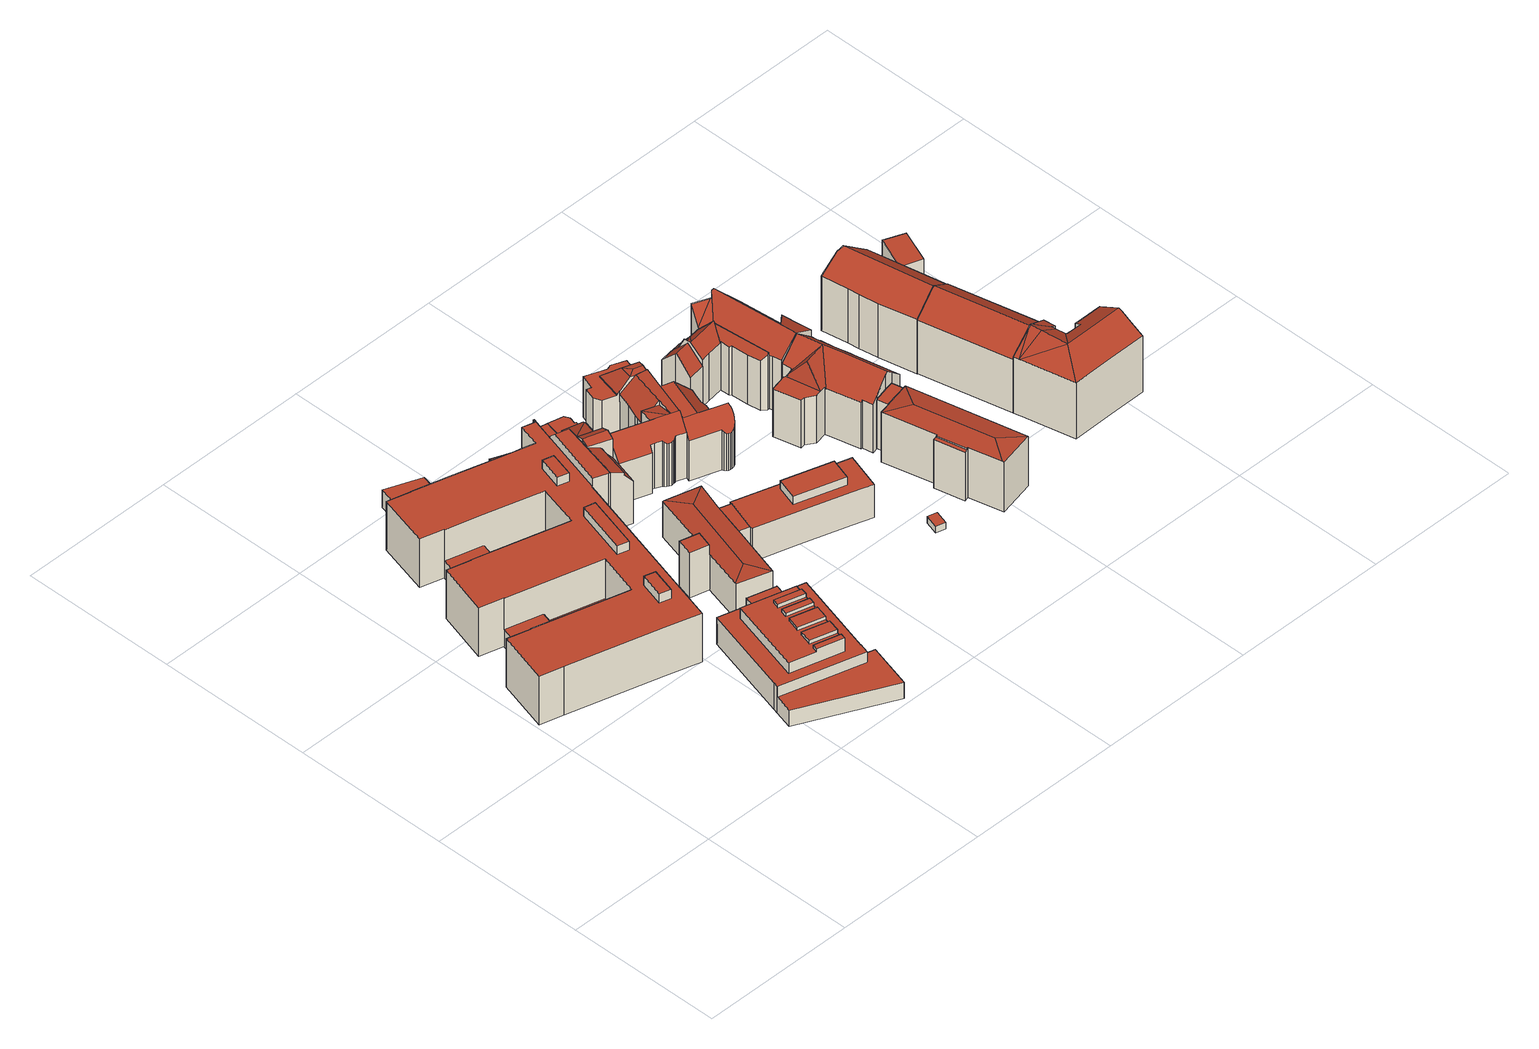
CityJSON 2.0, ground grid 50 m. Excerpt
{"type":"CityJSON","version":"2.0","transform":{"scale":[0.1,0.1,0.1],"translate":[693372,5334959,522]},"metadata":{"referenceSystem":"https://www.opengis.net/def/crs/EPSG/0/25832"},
"CityObjects":{
"building1":{"type":"Building","attributes":{"Gemeindeschluessel":"09162000","HoeheDach":"543.374","HoeheGrund":"523.240","Methode":"2000","NiedrigsteTraufeDesGebaeudes":"526.300","Geometrietyp2DReferenz":"3000","function":"31001_3051","roofType":"1000","measuredHeight":20.13},"geometry":[{"type":"MultiSurface","lod":"2","boundaries":[[[0,1,2,3,4,5,6]],[[7,8,9,10]],[[11,12,13,14,10,9,15,16,17,18,19]],[[20,21,22,23]],[[24,25,26,27,28,29,30,31,32,33,34,35]],[[36,37,38,39]],[[40,41,42,43]],[[44,45,46,43,42,47,48,49,50,51]],[[52,53,54,55]],[[56,57,58,59]],[[32,60,61,62,63,33]],[[64,19,18,17,65,66]],[[67,68,69,70]],[[70,69,71,72]],[[33,63,62,73,74,34]],[[75,76,77,78]],[[79,80,68,67]],[[3,2,8,7]],[[11,19,64,81]],[[54,35,34,74,73,82,83,84,55]],[[85,86,87,88]],[[89,90,91,92]],[[93,94,95,96]],[[97,81,64,66,98,41,40]],[[99,100,101,102]],[[1,0,103,104]],[[78,77,57,56]],[[51,50,105,106]],[[31,107,108,61,60,32]],[[96,95,100,99]],[[109,110,111,112]],[[89,92,109,112]],[[28,27,113,114]],[[66,65,115,103,116,98]],[[117,118,119,120,121,114,113]],[[122,90,89,112,111,123,124]],[[125,126,127,128]],[[88,87,126,125]],[[76,58,57,77]],[[62,61,108,129,130,131,132,133,134,135,82,73]],[[118,117,6,5]],[[30,136,129,108,107,31]],[[137,138,139,140]],[[141,142,143,144]],[[132,131,121,120]],[[50,49,48,47,42,41,98,116,103,0,6,117,113,27,26,25,24,35,54,53,38,37,145,146,147,148,149,150,71,69,68,80,151,152,91,90,122,124,22,21,105],[85,88,125,128],[56,59,75,78],[102,93,96,99]],[[39,38,53,52]],[[22,124,123,153,151,80,79,154,155,23]],[[110,109,92,91,152,151,153]],[[111,110,153,123]],[[29,28,114,121,131,130,129,136,30]],[[15,9,8,2,1,104]],[[138,143,142,147,146,145,139]],[[141,148,147,142]],[[104,103,115,16,15]],[[106,105,21,20]],[[128,127,86,85]],[[17,16,115,65]],[[102,101,94,93]],[[95,94,101,100]],[[10,14,13,12,11,81,97,40,43,46,45,44,51,106,20,23,155,154,79,67,70,72,156,157,36,39,52,55,84,83,82,135,134,133,132,120,119,118,5,4,3,7]],[[71,150,140,139,145,37,36,157,156,72]],[[59,58,76,75]],[[126,87,86,127]],[[149,148,141,144,137,140,150]],[[143,138,137,144]]],"semantics":{"surfaces":[{"type":"WallSurface"},{"type":"RoofSurface"},{"type":"GroundSurface"}],"values":[0,0,0,0,0,0,0,0,0,0,0,1,0,0,1,0,0,0,0,0,0,0,0,0,0,0,0,0,1,0,0,1,0,0,0,0,0,0,1,0,0,0,1,1,0,1,0,0,0,1,1,1,0,0,0,0,0,1,0,1,2,0,0,1,0,0]}}]},
"building2":{"type":"Building","attributes":{"Gemeindeschluessel":"09162000","HoeheDach":"537.850","HoeheGrund":"523.656","Methode":"2000","NiedrigsteTraufeDesGebaeudes":"529.370","Geometrietyp2DReferenz":"3000","function":"31001_3000","roofType":"1000","measuredHeight":14.19,"storeysAboveGround":3},"geometry":[{"type":"MultiSurface","lod":"2","boundaries":[[[158,159,160,161,162,163,164,165,166,167,168,169,170,171,172,173,174,175,176,177,178,179]],[[180,181,182,183]],[[184,185,186,187,188,189]],[[164,163,190,191]],[[192,160,159,193,194,195,196,197]],[[198,199,178,177]],[[200,201,202,203,186,185]],[[204,205,174,173]],[[206,207,170,169]],[[208,209,210,211,212,213]],[[214,215,216,217,218,219]],[[187,220,221,188]],[[168,167,181,180]],[[214,219,210,209]],[[179,178,199,222]],[[196,195,218,217]],[[194,211,210,219,218,195]],[[163,162,223,190]],[[200,185,184,224]],[[225,226,189,188,221,227]],[[176,175,228,229]],[[192,230,231,198,177,176,229,204,173,172,232,206,169,168,180,183,165,164,191,233,161,160]],[[191,190,223,233]],[[212,211,194,193]],[[208,213,202,201]],[[172,171,234,232]],[[229,228,205,204]],[[225,227,235,236]],[[237,230,192,197]],[[158,237,197,196,217,216,235,227,221,220,203,202,213,212,193,159]],[[236,235,216,215]],[[237,158,179,222,231,230]],[[224,184,189,226]],[[231,222,199,198]],[[183,182,166,165]],[[167,166,182,181]],[[186,203,220,187]],[[200,224,226,225,236,215,214,209,208,201]],[[233,223,162,161]],[[175,174,205,228]],[[171,170,207,234]],[[232,234,207,206]]],"semantics":{"surfaces":[{"type":"WallSurface"},{"type":"RoofSurface"},{"type":"GroundSurface"}],"values":[0,0,1,0,0,0,0,0,0,0,0,0,0,0,1,0,1,1,0,0,0,1,0,0,0,0,0,0,0,1,0,0,0,0,0,1,0,2,0,1,1,0]}}]},
"building3":{"type":"Building","attributes":{"Gemeindeschluessel":"09162000","HoeheDach":"539.522","HoeheGrund":"523.621","Methode":"2000","NiedrigsteTraufeDesGebaeudes":"536.124","Geometrietyp2DReferenz":"3000","function":"31001_3051","roofType":"3200","measuredHeight":15.9,"storeysAboveGround":3},"geometry":[{"type":"MultiSurface","lod":"2","boundaries":[[[238,239,240,241]],[[242,243,244,245,246,247]],[[248,249,247,246,250,251]],[[252,253,254,255,256,257]],[[258,243,242]],[[238,241,259,257,256,255,260,261,262,251,250,246,245,244]],[[248,263,264,265]],[[244,243,239,238]],[[261,266,267,262]],[[259,268,252,257]],[[268,240,239,243,258,269]],[[269,258,242,247,249,248,265,254,253]],[[268,269,253,252]],[[260,255,254,265,264,266,261]],[[263,248,251,262,267]],[[241,240,268,259]],[[264,263,267,266]]],"semantics":{"surfaces":[{"type":"WallSurface"},{"type":"RoofSurface"},{"type":"GroundSurface"}],"values":[0,0,0,0,1,2,0,0,0,0,1,1,1,0,0,0,1]}}]},
"building4":{"type":"Building","attributes":{"Gemeindeschluessel":"09162000","HoeheDach":"535.650","HoeheGrund":"523.940","Methode":"2000","NiedrigsteTraufeDesGebaeudes":"535.650","Geometrietyp2DReferenz":"3000","function":"31001_3051","roofType":"1000","measuredHeight":11.71},"geometry":[{"type":"MultiSurface","lod":"2","boundaries":[[[270,271,272,273,274,275]],[[275,276,277,270]],[[278,279,280,273,272,271]],[[281,276,275,274,273,280]],[[277,276,281,280,279,278]],[[270,277,278,271]]],"semantics":{"surfaces":[{"type":"GroundSurface"},{"type":"WallSurface"},{"type":"RoofSurface"}],"values":[0,1,1,1,2,1]}}]},
"building5":{"type":"Building","attributes":{"Gemeindeschluessel":"09162000","HoeheDach":"538.538","HoeheGrund":"523.960","Methode":"2000","NiedrigsteTraufeDesGebaeudes":"535.700","Geometrietyp2DReferenz":"3000","function":"31001_3051","roofType":"1000","measuredHeight":14.58,"storeysAboveGround":5},"geometry":[{"type":"MultiSurface","lod":"2","boundaries":[[[282,283,284,285,286,287,288,289]],[[290,291,292,293]],[[294,295,296,297,298,299,288,287,286,285]],[[285,284,300,294]],[[301,302,291,290]],[[299,303,289,288]],[[292,291,302,304]],[[305,304,302,301]],[[306,307,300,284,283,282,289,303,308,309],[301,290,293,305]],[[298,308,303,299]],[[297,309,308,298]],[[293,292,304,305]],[[296,295,294,300,307,306,309,297]]],"semantics":{"surfaces":[{"type":"WallSurface"},{"type":"GroundSurface"},{"type":"RoofSurface"}],"values":[0,0,1,0,0,0,2,0,2,0,0,0,0]}}]},
"building6":{"type":"Building","attributes":{"Gemeindeschluessel":"09162000","HoeheDach":"544.650","HoeheGrund":"522.761","Methode":"2000","NiedrigsteTraufeDesGebaeudes":"525.370","Geometrietyp2DReferenz":"3000","function":"31001_1000","roofType":"3100","measuredHeight":21.89,"storeysAboveGround":4},"geometry":[{"type":"MultiSurface","lod":"2","boundaries":[[[310,311,312,313]],[[314,310,315,316,317,318,319,320,321]],[[322,323,324,325]],[[326,327,324,323,328,8,9,329]],[[325,324,327,330]],[[331,332,333,334]],[[335,336,337,338]],[[339,340,341,342]],[[314,321,343,344,345,346,347,348,312]],[[343,349,350,344]],[[351,352,353,354,355,356,357]],[[358,359,360,333,332,361,362,363,364,365,366,367,368,357,369,370,371,372]],[[373,374,375,376]],[[377,378,379,380,381,331,334,382,383,384,385,386,387,388,389,390,391,392,393,394,322,325,330,395,396,397,398,399,339,342,373,376,400,401,402,403,404,405,406,407,335,338,408,409,410,411,412,413,414,415,416,417,418,419,420,421]],[[403,346,345,404]],[[348,313,312]],[[393,8,328,394]],[[310,314,311]],[[368,367,422,423,424]],[[407,425,336,335]],[[368,424,426,427,351,357]],[[428,369,357,356]],[[398,429,430,399]],[[391,431,432,433,434,329,9,392]],[[435,436,437,438,439,440,433]],[[385,372,371,386]],[[425,441,442,443,444,445,337,336]],[[446,447,448,449]],[[366,316,315,450,367]],[[435,426,424,436]],[[451,354,353,452]],[[453,454,455,350,349,456]],[[457,438,437]],[[458,459,460,453]],[[381,361,332,331]],[[392,9,8,393]],[[397,461,429,398]],[[462,428,356,355,463]],[[427,426,435,432,431]],[[394,328,323,322]],[[420,318,317,421]],[[382,360,359,383]],[[422,450,315,310,313]],[[311,314,312]],[[440,464,434,433]],[[453,460,465,454]],[[419,319,318,420]],[[402,447,347,346,403]],[[387,370,369,428,388]],[[466,467,468,469,470,471,472,465,460,459,473,474,475]],[[422,313,348,347,447,446,476,423]],[[415,475,474,416]],[[441,471,470,442]],[[435,433,432]],[[399,430,340,339]],[[384,358,372,385]],[[436,424,437]],[[466,414,413,467]],[[418,417,473,459,458,477,478,479,320,319,419]],[[449,480,476,446]],[[376,375,481,400]],[[396,395,439,438,457,482]],[[395,330,327,326,464,440,439]],[[479,343,321,320]],[[458,453,456,477]],[[377,421,317,316,366,365]],[[342,341,374,373]],[[355,354,451,463]],[[416,474,473,417]],[[378,364,363,379]],[[390,389,462,463,451,452]],[[379,363,362,380]],[[391,390,452,353,352,431]],[[412,468,467,413]],[[377,365,364,378]],[[329,434,464,326]],[[414,466,475,415]],[[411,410,443,442,470,469]],[[406,405,455,454,465,472]],[[351,427,431,352]],[[380,362,361,381]],[[411,469,468,412]],[[479,478,483,349,343]],[[423,476,480,481,375,374,341,340,430,429,461,482,457,437,424]],[[358,384,383,359]],[[396,482,461,397]],[[407,406,472,471,441,425]],[[477,456,483,478]],[[344,350,455,405,404,345]],[[401,448,447,402]],[[409,444,443,410]],[[386,371,370,387]],[[338,337,445,408]],[[388,428,462,389]],[[408,445,444,409]],[[483,456,349]],[[401,400,481,480,449,448]],[[422,367,450]],[[334,333,360,382]]],"semantics":{"surfaces":[{"type":"RoofSurface"},{"type":"WallSurface"},{"type":"GroundSurface"}],"values":[0,0,1,0,1,1,1,1,0,1,1,0,1,2,1,1,1,1,0,1,1,1,1,1,0,1,0,0,1,1,0,0,1,1,1,1,1,0,0,1,1,1,0,1,0,1,1,1,1,0,1,1,1,1,1,1,1,1,1,1,1,1,1,1,0,1,1,1,1,1,1,1,1,1,1,1,1,1,1,0,1,1,0,0,1,1,1,0,1,1,1,1,1,1,1,0,1,1,1]}}]},
"building7":{"type":"Building","attributes":{"Gemeindeschluessel":"09162000","HoeheDach":"542.070","HoeheGrund":"522.834","Methode":"2000","NiedrigsteTraufeDesGebaeudes":"535.736","Geometrietyp2DReferenz":"3000","function":"31001_1000","roofType":"3100","measuredHeight":19.24,"storeysAboveGround":4},"geometry":[{"type":"MultiSurface","lod":"2","boundaries":[[[484,485,486,487,488,489,490,491,492,493,494,495,496,497,498,499,500,501,502,503,504]],[[505,492,491,506]],[[507,508,509,510]],[[489,511,512,490]],[[419,513,514,515]],[[516,496,495,517]],[[518,519,520,521]],[[421,522,523,420]],[[511,489,488,378]],[[524,521,520,525,526]],[[527,504,503,528]],[[420,523,513,419]],[[524,526,529,530,531,509,508,532,533,485]],[[534,532,508,507]],[[535,502,501,536]],[[537,499,498,538]],[[506,491,490,512]],[[517,495,494,539]],[[378,488,487,377]],[[533,514,513,523,522,486,485]],[[527,528,535,536,540,537,538,541,516,517,539,542,505,506,512,511,378,377,421,420,419,515,534,507,510,543,544,545,525,520,519]],[[540,500,499,537]],[[545,529,526,525]],[[539,494,493,542]],[[484,518,521,524,485]],[[510,509,531,543]],[[543,531,530,544]],[[421,377,487,486,522]],[[536,501,500,540]],[[528,503,502,535]],[[541,497,496,516]],[[544,530,529,545]],[[538,498,497,541]],[[542,493,492,505]],[[534,515,514,533,532]],[[527,519,518,484,504]]],"semantics":{"surfaces":[{"type":"RoofSurface"},{"type":"WallSurface"},{"type":"GroundSurface"}],"values":[0,1,1,1,1,1,1,1,1,1,1,1,0,1,1,1,1,1,1,0,2,1,1,1,0,1,1,1,1,1,1,1,1,1,1,1]}}]},
"building8":{"type":"Building","attributes":{"Gemeindeschluessel":"09162000","HoeheDach":"526.377","HoeheGrund":"523.977","Methode":"1000","NiedrigsteTraufeDesGebaeudes":"526.377","Geometrietyp2DReferenz":"3000","function":"31001_2000","roofType":"1000","measuredHeight":2.4,"storeysAboveGround":1},"geometry":[{"type":"MultiSurface","lod":"2","boundaries":[[[546,547,548,549]],[[550,551,552,553]],[[553,549,548,550]],[[552,546,549,553]],[[550,548,547,551]],[[551,547,546,552]]],"semantics":{"surfaces":[{"type":"RoofSurface"},{"type":"GroundSurface"},{"type":"WallSurface"}],"values":[0,1,2,2,2,2]}}]},
"building9":{"type":"Building","attributes":{"Gemeindeschluessel":"09162000","HoeheDach":"542.310","HoeheGrund":"523.650","Methode":"2000","NiedrigsteTraufeDesGebaeudes":"540.660","Geometrietyp2DReferenz":"3000","function":"31001_3051","roofType":"3200","measuredHeight":18.66,"storeysAboveGround":4},"geometry":[{"type":"MultiSurface","lod":"2","boundaries":[[[554,555,556,557]],[[558,559,560,561]],[[556,555,562,563]],[[564,558,561,565]],[[566,564,565,567,568,569,570,571,572,573,574,554,557]],[[567,565,561,560,575,576]],[[559,577,575,560]],[[564,566,578,577,559,558]],[[573,579,580,574]],[[572,581,579,573]],[[571,582,581,572]],[[562,555,583,584]],[[568,567,576,585,586]],[[554,574,580,587,583,555]],[[568,586,588,569]],[[576,575,577,578,563,562,584,585]],[[589,590,587,580]],[[570,591,582,571]],[[589,580,579,581,582,591]],[[570,569,588,590,589,591]],[[566,557,556,563,578]],[[585,584,583,587,590,588,586]]],"semantics":{"surfaces":[{"type":"WallSurface"},{"type":"RoofSurface"},{"type":"GroundSurface"}],"values":[0,1,1,0,2,0,0,0,0,0,0,1,0,0,0,1,0,0,1,0,0,1]}}]},
"building10":{"type":"Building","attributes":{"Gemeindeschluessel":"09162000","HoeheDach":"546.652","HoeheGrund":"523.380","Methode":"2000","NiedrigsteTraufeDesGebaeudes":"539.450","Geometrietyp2DReferenz":"3000","function":"31001_1000","roofType":"3100","measuredHeight":23.27,"storeysAboveGround":4},"geometry":[{"type":"MultiSurface","lod":"2","boundaries":[[[592,593,594,595]],[[596,597,598,599]],[[600,601,602,603,604,605,606,607]],[[599,598,608,609]],[[610,611,608,598,597,612,613,614,615,616]],[[617,594,593,618,619,620,621]],[[622,623,607,606]],[[624,615,625,626,627,628]],[[629,630,631,596,599,609,632,633,634,635,636,637,638,592,595,639,640,641,642,643,644,645,646,647,648,649,650,651,652,653,654,622,606,605,604,603]],[[655,615,614,613,656,602,601,600,607,623,657,658,659,660]],[[595,594,617,639]],[[640,621,620,641]],[[631,630,629,656,613,612]],[[627,626,625,646,645,644]],[[609,608,611,632]],[[619,661,628,627,644,643,642,641,620]],[[662,663,660,659,652,651,650,649]],[[648,647,664,665,662,649]],[[665,664,625,615,655,660,663,662]],[[592,638,637,636,635,666,667,668,669,618,593]],[[603,602,656,629]],[[661,619,618,669]],[[646,625,664,647]],[[631,612,597,596]],[[658,657,623,622,654,653,652,659]],[[634,633,632,611,610,616,666,635]],[[669,668,624,628,661]],[[667,666,616,615,624,668]],[[639,617,621,640]]],"semantics":{"surfaces":[{"type":"WallSurface"},{"type":"RoofSurface"},{"type":"GroundSurface"}],"values":[0,0,0,0,1,1,0,1,2,1,0,0,0,0,0,0,0,0,1,0,0,0,0,0,0,0,1,1,0]}}]},
"building11":{"type":"Building","attributes":{"Gemeindeschluessel":"09162000","HoeheDach":"546.714","HoeheGrund":"522.750","Methode":"2000","NiedrigsteTraufeDesGebaeudes":"536.785","Geometrietyp2DReferenz":"3000","function":"31001_1000","roofType":"3100","measuredHeight":23.96,"storeysAboveGround":4},"geometry":[{"type":"MultiSurface","lod":"2","boundaries":[[[670,671,672,673]],[[674,675,676,677]],[[678,679,680,681]],[[682,683,684]],[[673,672,685,686]],[[687,688,671,670]],[[689,690,691,684,683,692]],[[693,694,695,696,697]],[[698,699,700,701,702,703]],[[704,705,695,706,707]],[[708,709,688,687]],[[691,710,684]],[[711,712,707,706,694,693]],[[713,714,712,711,715]],[[716,702,701,717,718,719,720]],[[721,722,723,724,681,680,725]],[[726,727,728,729]],[[724,723,730]],[[731,732,683,682,679,678]],[[733,721,725,697,696]],[[734,703,702,716]],[[735,700,699]],[[736,737,738,739]],[[740,700,735]],[[741,742,676,675]],[[679,682,743,744]],[[722,745,746,730,723]],[[747,748,709,708]],[[694,706,695]],[[733,696,695,705]],[[741,675,689,692,740,735,699,698]],[[749,677,676,742,750]],[[685,672,671,688,709,748,743,682,684,710]],[[729,728,751,752]],[[753,739,738,698,703,734]],[[713,715,727,726]],[[697,725,680,679,744,751,728,727,715,711]],[[678,681,724,730,746,731]],[[747,752,751,744,743,748]],[[711,693,697]],[[674,754,690,689,675]],[[745,720,719,732,731,746]],[[754,686,685,710,691,690]],[[692,718,717,740]],[[717,701,700,740]],[[749,750,737,736]],[[713,726,729,752,747,708,687,670,673,686,754,674,677,749,736,739,753,734,716,720,745,722,721,733,705,704,714]],[[698,738,737,750,742,741]],[[683,732,719,718,692]],[[704,707,712,714]]],"semantics":{"surfaces":[{"type":"WallSurface"},{"type":"RoofSurface"},{"type":"GroundSurface"}],"values":[0,0,0,0,0,0,1,1,1,0,0,0,1,0,0,0,0,1,0,0,0,1,0,1,1,0,0,0,0,0,0,0,1,0,0,0,1,1,0,0,0,0,0,1,1,0,2,1,1,0]}}]},
"building12":{"type":"Building","attributes":{"Gemeindeschluessel":"09162000","HoeheDach":"546.940","HoeheGrund":"522.340","Methode":"2000","NiedrigsteTraufeDesGebaeudes":"541.183","Geometrietyp2DReferenz":"3000","function":"31001_1000","roofType":"3100","measuredHeight":24.6,"storeysAboveGround":5},"geometry":[{"type":"MultiSurface","lod":"2","boundaries":[[[755,756,757,758]],[[759,757,756,760]],[[761,762,763,764,765,766,755,758]],[[767,760,756,755,766,765]],[[768,769,759,760,767,770]],[[764,770,767,765]],[[763,768,770,764]],[[763,762,761,758,757,759,769,768]]],"semantics":{"surfaces":[{"type":"WallSurface"},{"type":"RoofSurface"},{"type":"GroundSurface"}],"values":[0,1,2,0,1,0,0,0]}}]},
"building13":{"type":"Building","attributes":{"Gemeindeschluessel":"09162000","HoeheDach":"546.960","HoeheGrund":"522.240","Methode":"2000","NiedrigsteTraufeDesGebaeudes":"541.131","Geometrietyp2DReferenz":"3000","function":"31001_1000","roofType":"3100","measuredHeight":24.72,"storeysAboveGround":5},"geometry":[{"type":"MultiSurface","lod":"2","boundaries":[[[771,772,773,774]],[[775,776,777,778]],[[779,780,772,771]],[[781,782,783,784]],[[785,786,787,781,784,779,771,774,788,789,790,791,775,778]],[[790,792,793,791]],[[789,794,792,790]],[[786,795,796,787]],[[797,794,789,788,774,773]],[[791,793,776,775]],[[784,783,780,779]],[[787,796,782,781]],[[783,782,796,795,798,797,773,772,780]],[[786,785,799,798,795]],[[798,799,777,776,793,792,794,797]],[[778,777,799,785]]],"semantics":{"surfaces":[{"type":"WallSurface"},{"type":"GroundSurface"},{"type":"RoofSurface"}],"values":[0,0,0,0,1,0,0,0,0,0,0,0,2,0,2,0]}}]},
"building14":{"type":"Building","attributes":{"Gemeindeschluessel":"09162000","HoeheDach":"546.844","HoeheGrund":"522.450","Methode":"2000","NiedrigsteTraufeDesGebaeudes":"542.126","Geometrietyp2DReferenz":"3000","function":"31001_1000","roofType":"3100","measuredHeight":24.39,"storeysAboveGround":5},"geometry":[{"type":"MultiSurface","lod":"2","boundaries":[[[800,801,802,803,804,805]],[[806,807,808,805,804,809,810,811,812,813,814,815]],[[816,817,801,800]],[[818,819,820,821,822,823]],[[824,825,826,827,828,829,830,831,832,815,814,813,812,811,810,833,834,835,836,837,822,821,820,838,839]],[[840,841,842,843,844,845,816,846]],[[820,819,847,838]],[[801,817,823,822,837,836,835,802]],[[848,816,800,849]],[[846,816,848]],[[810,809,850,833]],[[832,831,830,846,848,849,806,815]],[[800,805,808,849]],[[835,834,833,850,803,802]],[[803,850,809,804]],[[829,828,841,840,846,830]],[[849,808,807,806]],[[827,842,841,828]],[[845,844,851,852,847,819,818,823,817,816]],[[839,852,851,824]],[[826,843,842,827]],[[838,847,852,839]],[[843,826,825,824,851,844]]],"semantics":{"surfaces":[{"type":"RoofSurface"},{"type":"WallSurface"},{"type":"GroundSurface"}],"values":[0,1,0,1,2,0,1,1,0,0,1,1,0,1,0,1,0,1,0,1,1,1,1]}}]},
"building15":{"type":"Building","attributes":{"Gemeindeschluessel":"09162000","HoeheDach":"529.613","HoeheGrund":"523.390","Methode":"1000","NiedrigsteTraufeDesGebaeudes":"529.613","Geometrietyp2DReferenz":"3000","function":"31001_1000","roofType":"1000","measuredHeight":6.22,"storeysAboveGround":2},"geometry":[{"type":"MultiSurface","lod":"2","boundaries":[[[853,854,855,856]],[[854,857,858,855]],[[859,858,857,860]],[[855,858,859,856]],[[856,859,860,853]],[[853,860,857,854]]],"semantics":{"surfaces":[{"type":"GroundSurface"},{"type":"WallSurface"},{"type":"RoofSurface"}],"values":[0,1,2,1,1,1]}}]}
},
"vertices":[
[720,1341,183],[720,1341,149],[757,1333,149],[757,1333,12],[720,1341,12],[718,1341,12],[718,1341,183],[761,1332,12],[761,1332,149],[753,1297,149],[753,1297,12],[686,1028,12],[720,1164,12],[735,1226,12],[741,1250,12],[741,1250,149],[741,1250,187],[735,1226,212],[720,1164,212],[686,1028,212],[51,791,12],[51,791,183],[124,771,183],[124,771,12],[407,1343,183],[587,1292,183],[622,1283,183],[657,1273,183],[657,1273,68],[622,1283,68],[587,1292,68],[587,1292,44],[407,1343,44],[407,1343,74],[291,1375,74],[291,1375,183],[245,1207,12],[245,1207,183],[173,1227,183],[173,1227,12],[636,1046,12],[636,1046,183],[482,492,183],[482,492,12],[373,523,12],[408,513,12],[443,503,12],[443,503,183],[408,513,183],[373,523,183],[78,605,183],[78,605,12],[219,1394,12],[219,1394,183],[291,1374,183],[291,1374,12],[539,982,183],[539,982,214],[573,973,214],[573,973,183],[438,1455,44],[443,1474,44],[443,1474,74],[438,1455,74],[682,1030,212],[692,1238,212],[638,1045,212],[88,927,12],[88,927,183],[135,1093,183],[135,1093,12],[208,1073,183],[208,1073,12],[331,1518,74],[323,1487,74],[526,803,183],[526,803,214],[492,813,214],[492,813,183],[162,906,12],[162,906,183],[682,1030,12],[331,1518,12],[323,1487,12],[291,1375,12],[455,680,183],[455,680,214],[489,670,214],[489,670,183],[420,690,44],[420,690,183],[457,823,183],[457,823,44],[631,1181,183],[631,1181,213],[610,1104,213],[610,1104,183],[638,1045,12],[638,1045,183],[575,1114,183],[575,1114,213],[597,1191,213],[597,1191,183],[698,1261,183],[698,1261,149],[5,625,183],[5,625,12],[619,1405,44],[619,1406,44],[276,873,44],[276,873,74],[239,740,74],[239,740,44],[676,1343,183],[676,1343,68],[698,1261,187],[692,1238,183],[716,1332,183],[716,1332,12],[676,1343,12],[674,1344,12],[674,1344,68],[239,740,183],[124,772,74],[124,772,183],[467,591,183],[467,591,214],[433,601,214],[433,601,183],[619,1406,68],[629,1402,68],[684,1380,68],[684,1380,12],[629,1402,12],[619,1406,12],[443,1474,12],[619,1405,68],[323,1042,74],[360,1174,74],[245,1206,74],[208,1074,74],[504,992,43],[540,1124,43],[360,1174,43],[323,1042,43],[245,1206,183],[360,1174,183],[540,1124,183],[504,992,183],[323,1042,183],[208,1074,183],[161,905,183],[276,873,183],[161,905,74],[161,905,12],[124,772,12],[208,1074,12],[245,1206,12],
[693,174,111],[760,417,111],[760,417,148],[752,390,148],[752,390,159],[747,369,159],[747,369,148],[742,350,148],[742,350,159],[736,330,159],[736,330,148],[730,311,148],[730,311,159],[719,270,159],[719,270,148],[714,250,148],[714,250,159],[703,211,159],[703,211,148],[698,192,148],[698,192,159],[693,174,159],[653,353,148],[653,353,159],[659,373,159],[659,373,148],[744,7,74],[784,151,74],[742,163,74],[733,132,74],[471,205,74],[454,146,74],[664,392,159],[664,392,148],[595,463,148],[722,427,111],[722,427,139],[632,452,139],[632,452,111],[595,463,111],[615,215,148],[615,215,159],[784,151,17],[741,163,17],[741,163,111],[742,163,111],[631,273,148],[631,273,159],[648,334,148],[648,334,159],[817,437,17],[729,461,17],[729,461,139],[731,461,139],[731,461,111],[817,437,111],[642,485,17],[555,509,17],[555,509,111],[641,486,111],[641,486,139],[642,485,139],[733,132,111],[471,205,111],[610,197,159],[670,413,159],[744,7,17],[471,206,17],[454,146,17],[471,206,111],[620,234,159],[620,234,148],[528,220,148],[610,197,148],[636,293,148],[670,413,148],[636,293,159],[475,221,111],[475,221,17],[528,220,111],
[844,787,16],[844,787,142],[815,686,142],[815,686,16],[764,906,142],[873,876,142],[873,876,16],[764,906,16],[759,907,16],[759,907,141],[709,724,142],[711,729,142],[711,729,16],[709,724,16],[660,541,142],[661,545,142],[695,672,142],[695,672,16],[661,545,16],[660,541,16],[803,837,147],[763,508,16],[694,673,16],[636,688,16],[650,740,16],[709,724,175],[694,673,175],[694,673,142],[636,688,175],[650,740,175],[763,508,142],[726,579,147],
[851,675,19],[815,686,19],[833,749,19],[844,787,19],[845,787,19],[883,775,19],[883,775,136],[851,675,136],[815,686,136],[833,749,136],[844,787,136],[845,787,136],
[1019,740,137],[1174,692,137],[1233,673,137],[1233,673,20],[1174,692,20],[1019,740,20],[885,781,20],[885,781,137],[1168,676,137],[1168,676,165],[1147,608,165],[1147,608,137],[1198,559,20],[1137,578,20],[983,626,20],[849,667,20],[851,675,20],[883,775,20],[1198,559,137],[1014,724,137],[1014,724,165],[883,775,137],[993,656,165],[993,656,137],[983,626,137],[1137,578,137],[851,675,137],[849,667,137],
[970,1075,203],[986,1141,189],[973,1145,189],[936,1158,189],[986,1141,204],[970,1074,203],[989,1068,208],[992,1075,208],[997,1089,208],[1027,1182,210],[1047,1244,210],[1015,1256,204],[818,1303,8],[818,1303,149],[812,1282,149],[812,1282,8],[808,1246,149],[817,1281,149],[810,1320,149],[744,1263,149],[817,1281,8],[927,1038,8],[927,1038,159],[921,1040,158],[921,1040,8],[894,1326,8],[894,1326,34],[905,1355,34],[905,1355,8],[854,1186,8],[854,1186,146],[860,1183,147],[860,1183,8],[1014,1256,203],[971,1271,156],[957,1225,153],[946,1191,150],[941,1177,149],[936,1158,149],[1000,1261,203],[971,1271,164],[785,1115,215],[714,1140,215],[714,1140,213],[752,1127,197],[752,1127,190],[785,1115,148],[785,1115,189],[907,1053,167],[910,1048,163],[915,1044,160],[933,1038,160],[939,1039,164],[945,1041,168],[976,1030,168],[983,1051,194],[989,1068,214],[920,1092,214],[791,1137,214],[777,1083,151],[869,1052,151],[874,1065,167],[886,1061,167],[865,1179,8],[865,1179,149],[870,1173,152],[870,1173,8],[983,1051,8],[976,1030,8],[945,1041,8],[939,1039,8],[933,1038,8],[915,1044,8],[910,1048,8],[907,1053,8],[886,1061,8],[874,1065,8],[869,1052,8],[777,1083,8],[749,1005,8],[686,1028,8],[720,1164,8],[753,1297,8],[761,1332,8],[810,1320,8],[796,1199,8],[828,1188,8],[834,1190,8],[841,1190,8],[848,1189,8],[916,1156,8],[936,1172,8],[941,1177,8],[946,1191,8],[957,1225,8],[972,1273,8],[925,1290,8],[913,1320,8],[906,1358,8],[925,1351,8],[925,1352,8],[942,1345,8],[957,1392,8],[963,1390,8],[1007,1373,8],[1024,1366,8],[1038,1372,8],[1082,1354,8],[1058,1279,8],[1027,1182,8],[997,1089,8],[992,1075,8],[925,1112,189],[927,1119,181],[797,1164,181],[913,1320,34],[797,1164,215],[791,1140,226],[777,1083,148],[841,1190,147],[848,1189,146],[720,1164,226],[726,1189,215],[726,1189,216],[744,1263,178],[727,1188,215],[797,1164,178],[798,1167,178],[805,1196,178],[796,1199,183],[805,1237,183],[916,1314,34],[926,1351,34],[925,1352,34],[925,1351,34],[906,1358,34],[936,1158,34],[941,1177,34],[936,1172,34],[923,1163,34],[920,1092,189],[724,1014,197],[686,1028,213],[986,1359,155],[966,1276,155],[972,1273,165],[1010,1303,203],[805,1196,152],[1074,1328,155],[1074,1328,151],[986,1359,151],[834,1190,149],[749,1005,158],[724,1014,190],[808,1246,178],[966,1276,151],[1007,1373,151],[963,1390,151],[957,1392,151],[942,1345,151],[926,1351,151],[916,1314,151],[925,1290,151],[1082,1354,151],[1038,1372,151],[1024,1366,151],[936,1158,146],[1060,1286,203],[1053,1265,207],[1047,1244,203],[923,1163,146],[916,1156,153],[828,1188,152],[1026,1275,207],
[1109,1008,201],[1025,1037,201],[984,1051,201],[983,1051,200],[976,1030,169],[971,1016,149],[1062,985,149],[1065,980,144],[1069,976,139],[1074,972,137],[1080,970,137],[1086,970,139],[1092,971,144],[1097,973,149],[1102,977,157],[1106,982,165],[1109,988,173],[1110,992,180],[1111,997,186],[1110,1002,192],[1109,1006,198],[1069,976,8],[1065,980,8],[1114,1133,8],[1114,1133,149],[1103,1102,149],[1103,1102,8],[971,1016,8],[1062,985,8],[1027,1182,201],[1031,1181,201],[1031,1181,8],[1092,971,8],[1086,970,8],[1122,1045,138],[1122,1045,8],[1099,1053,8],[1099,1053,138],[992,1075,201],[997,1089,201],[1100,1053,137],[1110,1086,8],[1110,1086,137],[1109,1006,8],[1110,1002,8],[1110,1090,139],[1109,1095,141],[1107,1099,145],[1121,1152,148],[1069,1169,201],[1121,1152,8],[1111,997,8],[1110,992,8],[1106,982,8],[1102,977,8],[1080,970,8],[1109,988,8],[1097,973,8],[1074,972,8],[1107,1099,8],[1109,1095,8],[1110,1090,8],
[1279,444,44],[1267,400,44],[1297,392,44],[1309,436,44],[1297,392,20],[1267,400,20],[1279,444,20],[1309,436,20],
[1572,359,16],[1572,359,191],[1455,332,191],[1455,332,16],[1415,437,187],[1426,440,187],[1405,533,187],[1394,531,187],[1498,408,203],[1454,336,192],[1415,437,16],[1394,531,16],[1430,441,16],[1409,534,16],[1371,702,16],[1409,710,16],[1401,747,16],[1446,758,16],[1474,764,16],[1482,728,16],[1490,729,16],[1405,533,191],[1409,534,191],[1426,440,191],[1430,441,192],[1482,728,189],[1490,729,189],[1474,764,189],[1446,758,189],[1490,728,191],[1443,652,203],[1372,699,191],[1371,702,191],[1490,729,191],[1409,710,191],[1409,711,189],[1409,711,191],[1401,747,189],
[1308,876,14],[1308,876,181],[1279,894,181],[1279,894,14],[1401,747,14],[1401,747,199],[1384,743,183],[1384,743,14],[1481,924,190],[1483,912,189],[1515,774,187],[1515,774,14],[1483,912,14],[1481,924,14],[1470,970,14],[1470,970,190],[1377,777,183],[1377,777,14],[1348,880,176],[1372,776,178],[1446,758,241],[1452,759,247],[1423,898,247],[1411,956,246],[1348,881,176],[1265,892,181],[1327,880,181],[1305,987,181],[1299,990,181],[1246,977,181],[1464,1015,14],[1464,1015,188],[1335,938,246],[1335,991,185],[1324,989,185],[1309,985,185],[1308,986,183],[1474,764,14],[1452,759,14],[1446,758,14],[1372,776,14],[1348,880,14],[1348,881,14],[1347,885,14],[1346,884,14],[1328,881,14],[1327,880,14],[1265,892,14],[1246,977,14],[1299,990,14],[1305,987,14],[1308,986,14],[1309,985,14],[1324,989,14],[1335,991,14],[1334,997,14],[1334,999,14],[1330,1026,14],[1393,1035,14],[1395,1035,14],[1459,1045,14],[1461,1029,14],[1463,1018,14],[1399,1015,246],[1474,764,226],[1463,1018,188],[1461,1029,188],[1459,1045,187],[1395,1035,246],[1305,987,174],[1330,1026,186],[1393,1035,245],[1334,997,185],[1334,999,185],[1347,885,180],[1346,884,180],[1328,881,180],[1327,880,174],
[1291,1173,8],[1291,1173,181],[1287,1178,176],[1287,1178,8],[1206,1196,8],[1206,1196,149],[1152,1187,149],[1152,1187,8],[1305,1251,170],[1305,1251,194],[1363,1315,244],[1363,1315,218],[1305,1251,206],[1305,1251,212],[1293,1227,190],[1286,1208,179],[1286,1208,8],[1295,1120,8],[1295,1120,180],[1206,1196,173],[1233,1200,173],[1285,1208,173],[1202,1235,212],[1389,1088,247],[1390,1089,246],[1445,1138,183],[1436,1286,177],[1368,1314,247],[1196,1298,148],[1198,1277,171],[1223,1281,171],[1249,1285,171],[1248,1292,163],[1226,1303,148],[1454,1076,8],[1445,1138,8],[1445,1138,214],[1454,1076,212],[1302,1076,8],[1302,1076,183],[1285,1208,177],[1394,1035,247],[1459,1045,211],[1393,1035,8],[1459,1045,8],[1393,1035,246],[1248,1292,8],[1249,1285,172],[1249,1284,172],[1249,1283,173],[1249,1283,8],[1364,1315,8],[1309,1338,8],[1309,1338,216],[1359,1317,217],[1364,1315,244],[1330,1026,8],[1330,1026,197],[1325,1055,196],[1325,1055,8],[1289,1293,175],[1282,1288,170],[1282,1288,173],[1436,1286,8],[1226,1303,8],[1200,1257,212],[1150,1291,8],[1150,1291,148],[1193,1298,148],[1193,1298,8],[1201,1246,212],[1201,1246,204],[1151,1238,204],[1322,1066,206],[1322,1066,194],[1287,1289,8],[1287,1289,173],[1316,1065,8],[1316,1065,199],[1151,1241,8],[1151,1241,201],[1323,1066,195],[1323,1066,8],[1219,1302,8],[1233,1200,8],
[1847,922,3],[1847,922,201],[1911,632,201],[1911,632,3],[1842,616,249],[1778,906,249],[1842,616,3],[1836,615,3],[1761,598,3],[1697,887,3],[1775,905,3],[1778,906,3],[1775,905,247],[1761,598,192],[1836,615,245],[1697,887,192],
[1707,1191,2],[1707,1191,238],[1717,1187,245],[1717,1187,2],[1807,1099,2],[1807,1099,204],[1847,922,198],[1847,922,2],[1643,1186,2],[1643,1186,194],[1662,1067,2],[1662,1067,192],[1657,1102,193],[1657,1102,2],[1775,905,2],[1697,887,2],[1671,1005,2],[1724,1185,2],[1790,1163,2],[1793,1162,2],[1800,1131,2],[1793,1162,206],[1800,1131,205],[1790,1163,208],[1697,887,194],[1671,1005,191],[1724,1185,250],[1775,905,250],[1775,905,249],
[1850,580,248],[1905,581,218],[1903,594,219],[1904,594,218],[1848,618,248],[1847,618,248],[1761,598,201],[1836,615,242],[1845,617,247],[1911,632,214],[1911,632,4],[1848,618,4],[1847,618,4],[1845,617,4],[1836,615,4],[1761,598,4],[1860,494,248],[1911,553,216],[1936,545,221],[1961,545,221],[1961,545,4],[1936,545,4],[1913,545,4],[1913,545,221],[2055,519,4],[2055,497,4],[2056,485,4],[2056,452,4],[2057,411,4],[1938,410,4],[1803,408,4],[1765,578,4],[1765,579,4],[1919,597,4],[1904,594,4],[1903,594,4],[1905,581,4],[1911,553,4],[1961,564,4],[2054,565,4],[1938,410,201],[2057,411,201],[2056,452,224],[2056,485,242],[2055,497,248],[1937,495,248],[1803,408,201],[1961,564,211],[1765,578,201],[1765,579,201],[1919,597,210],[2055,519,236],[2054,565,211],
[1907,1156,14],[1950,1263,14],[2015,1237,14],[1973,1132,14],[1950,1263,76],[2015,1237,76],[1973,1132,76],[1907,1156,76]
]}
